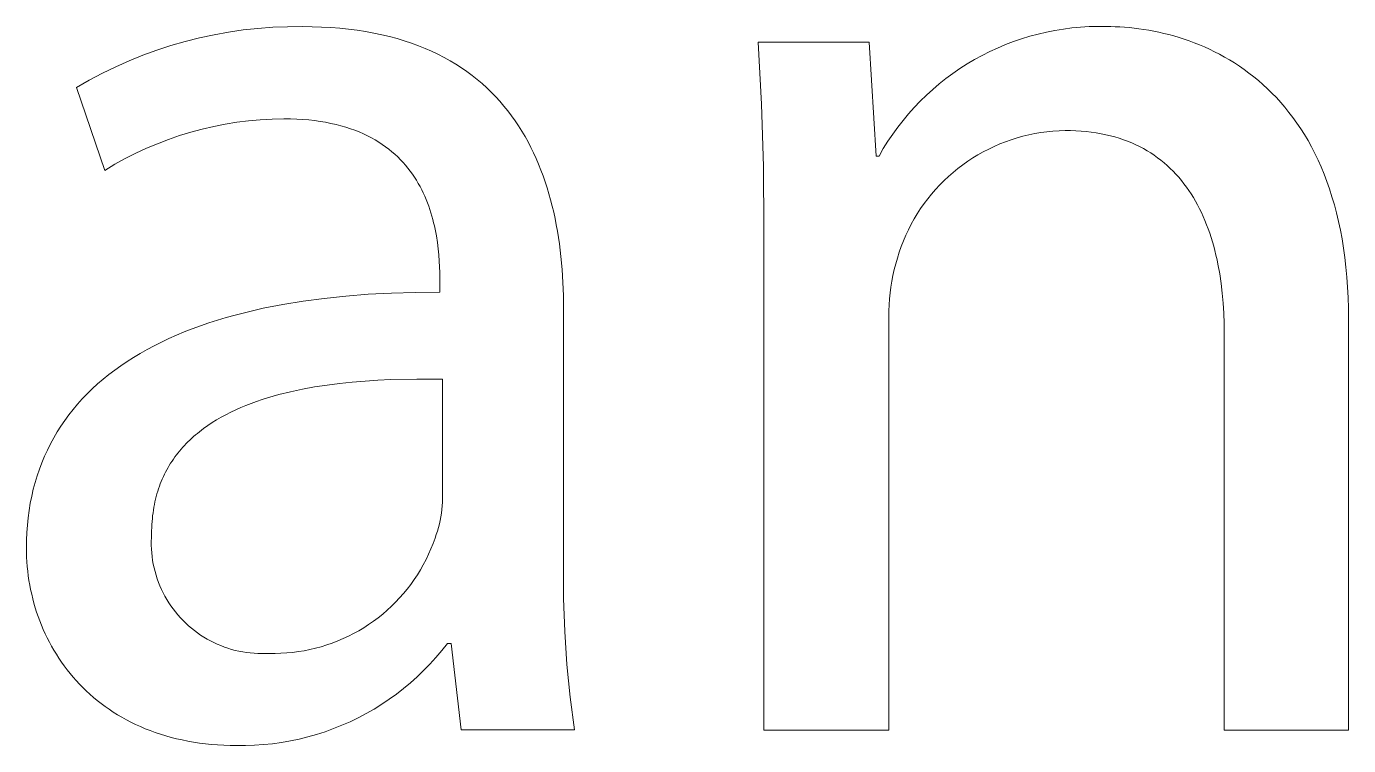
# Model space of a CAD drawing. Header units: millimetres. Extents: x 1287 to 5317, y -239 to 2577.
# Drawn here: x 4541.58 to 4579.14, y -172.04 to -151.62 of the extents above; entities that cross this region are included whole.
import ezdxf

# ---------------------------------------------------------------- set-up
doc = ezdxf.new("R2010")
doc.units = ezdxf.units.MM
doc.header["$MEASUREMENT"] = 0
doc.layers.add('Domyślny', color=7, linetype='Continuous', true_color=0x000000)

msp = doc.modelspace()

# ---------------------------------------------------------------- linework, layer by layer
at = {"layer": 'Domyślny', "color": 18, "lineweight": 15, "true_color": 0x000000}
for p, q in [((4547.326, -151.78), (4547.743, -151.72)), ((4547.743, -151.72), (4548.161, -151.675)), ((4548.161, -151.675), (4548.58, -151.644)), ((4548.58, -151.644), (4549.001, -151.628)), ((4549.001, -151.628), (4549.421, -151.626)), ((4549.421, -151.626), (4549.697, -151.629)), ((4549.697, -151.629), (4549.967, -151.638)), ((4549.967, -151.638), (4550.23, -151.653)), ((4550.23, -151.653), (4550.486, -151.673)), ((4550.486, -151.673), (4550.737, -151.699)), ((4550.737, -151.699), (4550.981, -151.73)), ((4550.981, -151.73), (4551.219, -151.767)), ((4570.562, -151.781), (4570.802, -151.733)), ((4570.802, -151.733), (4571.043, -151.694)), ((4571.043, -151.694), (4571.285, -151.663)), ((4571.285, -151.663), (4571.527, -151.641)), ((4571.527, -151.641), (4571.771, -151.626)), ((4571.771, -151.626), (4572.015, -151.62)), ((4572.015, -151.62), (4572.259, -151.622)), ((4572.259, -151.622), (4572.386, -151.624)), ((4572.386, -151.624), (4572.516, -151.627)), ((4572.516, -151.627), (4572.648, -151.633)), ((4572.648, -151.633), (4572.781, -151.642)), ((4572.781, -151.642), (4572.916, -151.654)), ((4572.916, -151.654), (4573.052, -151.668)), ((4573.052, -151.668), (4573.19, -151.685)), ((4573.19, -151.685), (4573.329, -151.705)), ((4573.329, -151.705), (4573.47, -151.728)), ((4573.47, -151.728), (4573.611, -151.754)), ((4545.689, -152.161), (4546.093, -152.045)), ((4546.093, -152.045), (4546.501, -151.942)), ((4546.501, -151.942), (4546.912, -151.854)), ((4546.912, -151.854), (4547.326, -151.78)), ((4551.219, -151.767), (4551.451, -151.809)), ((4551.451, -151.809), (4551.677, -151.857)), ((4551.677, -151.857), (4551.897, -151.909)), ((4551.897, -151.909), (4552.111, -151.966)), ((4552.111, -151.966), (4552.319, -152.029)), ((4552.319, -152.029), (4552.521, -152.096)), ((4552.521, -152.096), (4552.718, -152.168)), ((4562.466, -153.831), (4562.368, -152.065)), ((4562.368, -152.065), (4565.522, -152.065)), ((4565.522, -152.065), (4565.723, -155.3)), ((4569.397, -152.137), (4569.625, -152.05)), ((4569.625, -152.05), (4569.856, -151.971)), ((4569.856, -151.971), (4570.089, -151.899)), ((4570.089, -151.899), (4570.325, -151.836)), ((4570.325, -151.836), (4570.562, -151.781)), ((4573.611, -151.754), (4573.753, -151.784)), ((4573.753, -151.784), (4573.896, -151.816)), ((4573.896, -151.816), (4574.04, -151.852)), ((4574.04, -151.852), (4574.184, -151.891)), ((4574.184, -151.891), (4574.328, -151.934)), ((4574.328, -151.934), (4574.473, -151.98)), ((4574.473, -151.98), (4574.617, -152.03)), ((4574.617, -152.03), (4574.762, -152.084)), ((4574.762, -152.084), (4574.907, -152.142)), ((4544.504, -152.594), (4544.894, -152.436)), ((4544.894, -152.436), (4545.289, -152.292)), ((4545.289, -152.292), (4545.689, -152.161)), ((4552.718, -152.168), (4552.909, -152.244)), ((4552.909, -152.244), (4553.095, -152.325)), ((4553.095, -152.325), (4553.275, -152.41)), ((4553.275, -152.41), (4553.449, -152.5)), ((4568.519, -152.561), (4568.733, -152.444)), ((4568.733, -152.444), (4568.951, -152.334)), ((4568.951, -152.334), (4569.172, -152.232)), ((4569.172, -152.232), (4569.397, -152.137)), ((4574.907, -152.142), (4575.051, -152.203)), ((4575.051, -152.203), (4575.195, -152.268)), ((4575.195, -152.268), (4575.338, -152.338)), ((4575.338, -152.338), (4575.481, -152.411)), ((4575.481, -152.411), (4575.623, -152.489)), ((4575.623, -152.489), (4575.764, -152.57)), ((4543.742, -152.95), (4544.12, -152.765)), ((4544.12, -152.765), (4544.504, -152.594)), ((4553.449, -152.5), (4553.619, -152.594)), ((4553.619, -152.594), (4553.783, -152.692)), ((4553.783, -152.692), (4553.942, -152.794)), ((4553.942, -152.794), (4554.096, -152.9)), ((4567.902, -152.955), (4568.103, -152.817)), ((4568.103, -152.817), (4568.309, -152.686)), ((4568.309, -152.686), (4568.519, -152.561)), ((4575.764, -152.57), (4575.904, -152.657)), ((4575.904, -152.657), (4576.042, -152.747)), ((4576.042, -152.747), (4576.18, -152.842)), ((4576.18, -152.842), (4576.315, -152.942)), ((4543.006, -153.358), (4543.37, -153.147)), ((4543.37, -153.147), (4543.742, -152.95)), ((4554.096, -152.9), (4554.244, -153.01)), ((4554.244, -153.01), (4554.388, -153.124)), ((4554.388, -153.124), (4554.527, -153.241)), ((4554.527, -153.241), (4554.661, -153.362)), ((4567.515, -153.252), (4567.706, -153.1)), ((4567.706, -153.1), (4567.902, -152.955)), ((4576.315, -152.942), (4576.45, -153.047)), ((4576.45, -153.047), (4576.582, -153.156)), ((4576.582, -153.156), (4576.713, -153.27)), ((4543.811, -155.706), (4543.006, -153.358)), ((4554.661, -153.362), (4554.79, -153.486)), ((4554.79, -153.486), (4554.914, -153.614)), ((4554.914, -153.614), (4555.034, -153.745)), ((4566.974, -153.745), (4567.149, -153.574)), ((4567.149, -153.574), (4567.329, -153.41)), ((4567.329, -153.41), (4567.515, -153.252)), ((4576.713, -153.27), (4576.842, -153.389)), ((4576.842, -153.389), (4576.968, -153.512)), ((4576.968, -153.512), (4577.093, -153.641)), ((4555.034, -153.745), (4555.149, -153.879)), ((4555.149, -153.879), (4555.26, -154.016)), ((4562.52, -155.598), (4562.466, -153.831)), ((4566.642, -154.103), (4566.805, -153.921)), ((4566.805, -153.921), (4566.974, -153.745)), ((4577.093, -153.641), (4577.215, -153.775)), ((4577.215, -153.775), (4577.334, -153.914)), ((4577.334, -153.914), (4577.451, -154.059)), ((4547.562, -154.342), (4547.232, -154.395)), ((4547.895, -154.3), (4547.562, -154.342)), ((4548.228, -154.269), (4547.895, -154.3)), ((4548.563, -154.251), (4548.228, -154.269)), ((4548.898, -154.243), (4548.563, -154.251)), ((4549.082, -154.245), (4548.898, -154.243)), ((4549.261, -154.252), (4549.082, -154.245)), ((4549.435, -154.262), (4549.261, -154.252)), ((4549.604, -154.276), (4549.435, -154.262)), ((4549.769, -154.295), (4549.604, -154.276)), ((4549.928, -154.317), (4549.769, -154.295)), ((4550.083, -154.342), (4549.928, -154.317)), ((4550.232, -154.372), (4550.083, -154.342)), ((4550.378, -154.404), (4550.232, -154.372)), ((4555.26, -154.016), (4555.366, -154.156)), ((4555.366, -154.156), (4555.468, -154.299)), ((4555.468, -154.299), (4555.566, -154.445)), ((4566.336, -154.482), (4566.486, -154.29)), ((4566.486, -154.29), (4566.642, -154.103)), ((4577.451, -154.059), (4577.565, -154.209)), ((4577.565, -154.209), (4577.677, -154.364)), ((4577.677, -154.364), (4577.785, -154.525)), ((4545.933, -154.72), (4545.616, -154.829)), ((4546.253, -154.622), (4545.933, -154.72)), ((4546.577, -154.535), (4546.253, -154.622)), ((4546.903, -154.459), (4546.577, -154.535)), ((4547.232, -154.395), (4546.903, -154.459)), ((4550.518, -154.441), (4550.378, -154.404)), ((4550.655, -154.48), (4550.518, -154.441)), ((4550.787, -154.523), (4550.655, -154.48)), ((4550.914, -154.569), (4550.787, -154.523)), ((4551.037, -154.617), (4550.914, -154.569)), ((4551.156, -154.669), (4551.037, -154.617)), ((4551.271, -154.724), (4551.156, -154.669)), ((4551.382, -154.781), (4551.271, -154.724)), ((4555.566, -154.445), (4555.659, -154.593)), ((4555.659, -154.593), (4555.749, -154.744)), ((4555.749, -154.744), (4555.834, -154.898)), ((4566.056, -154.882), (4566.193, -154.68)), ((4566.193, -154.68), (4566.336, -154.482)), ((4569.893, -154.737), (4569.726, -154.783)), ((4570.061, -154.696), (4569.893, -154.737)), ((4570.231, -154.661), (4570.061, -154.696)), ((4570.401, -154.632), (4570.231, -154.661)), ((4570.573, -154.609), (4570.401, -154.632)), ((4570.745, -154.592), (4570.573, -154.609)), ((4570.918, -154.58), (4570.745, -154.592)), ((4571.091, -154.575), (4570.918, -154.58)), ((4571.246, -154.577), (4571.091, -154.575)), ((4571.398, -154.582), (4571.246, -154.577)), ((4571.547, -154.592), (4571.398, -154.582)), ((4571.693, -154.605), (4571.547, -154.592)), ((4571.835, -154.622), (4571.693, -154.605)), ((4571.975, -154.642), (4571.835, -154.622)), ((4572.112, -154.666), (4571.975, -154.642)), ((4572.245, -154.693), (4572.112, -154.666)), ((4572.376, -154.724), (4572.245, -154.693)), ((4572.503, -154.759), (4572.376, -154.724)), ((4577.785, -154.525), (4577.89, -154.691)), ((4577.89, -154.691), (4577.992, -154.863)), ((4544.995, -155.08), (4544.691, -155.221)), ((4545.303, -154.949), (4544.995, -155.08)), ((4545.616, -154.829), (4545.303, -154.949)), ((4551.489, -154.841), (4551.382, -154.781)), ((4551.592, -154.903), (4551.489, -154.841)), ((4551.691, -154.968), (4551.592, -154.903)), ((4551.787, -155.035), (4551.691, -154.968)), ((4551.878, -155.105), (4551.787, -155.035)), ((4551.966, -155.176), (4551.878, -155.105)), ((4555.834, -154.898), (4555.915, -155.054)), ((4555.915, -155.054), (4555.992, -155.212)), ((4565.804, -155.3), (4565.926, -155.089)), ((4565.926, -155.089), (4566.056, -154.882)), ((4568.921, -155.1), (4568.767, -155.18)), ((4569.077, -155.026), (4568.921, -155.1)), ((4569.236, -154.957), (4569.077, -155.026)), ((4569.397, -154.894), (4569.236, -154.957)), ((4569.561, -154.836), (4569.397, -154.894)), ((4569.726, -154.783), (4569.561, -154.836)), ((4572.628, -154.796), (4572.503, -154.759)), ((4572.75, -154.837), (4572.628, -154.796)), ((4572.868, -154.881), (4572.75, -154.837)), ((4572.984, -154.929), (4572.868, -154.881)), ((4573.098, -154.979), (4572.984, -154.929)), ((4573.208, -155.033), (4573.098, -154.979)), ((4573.315, -155.09), (4573.208, -155.033)), ((4573.42, -155.15), (4573.315, -155.09)), ((4577.992, -154.863), (4578.09, -155.041)), ((4578.09, -155.041), (4578.185, -155.225)), ((4544.392, -155.373), (4544.099, -155.534)), ((4544.691, -155.221), (4544.392, -155.373)), ((4552.051, -155.25), (4551.966, -155.176)), ((4552.132, -155.325), (4552.051, -155.25)), ((4552.209, -155.403), (4552.132, -155.325)), ((4552.283, -155.482), (4552.209, -155.403)), ((4552.354, -155.563), (4552.283, -155.482)), ((4555.992, -155.212), (4556.066, -155.372)), ((4556.066, -155.372), (4556.135, -155.534)), ((4565.723, -155.3), (4565.804, -155.3)), ((4568.323, -155.45), (4568.182, -155.55)), ((4568.468, -155.355), (4568.323, -155.45)), ((4568.616, -155.265), (4568.468, -155.355)), ((4568.767, -155.18), (4568.616, -155.265)), ((4573.522, -155.212), (4573.42, -155.15)), ((4573.621, -155.278), (4573.522, -155.212)), ((4573.718, -155.347), (4573.621, -155.278)), ((4573.811, -155.418), (4573.718, -155.347)), ((4573.902, -155.492), (4573.811, -155.418)), ((4573.991, -155.569), (4573.902, -155.492)), ((4578.185, -155.225), (4578.276, -155.415)), ((4578.276, -155.415), (4578.364, -155.61)), ((4544.099, -155.534), (4543.811, -155.706)), ((4552.422, -155.645), (4552.354, -155.563)), ((4552.487, -155.729), (4552.422, -155.645)), ((4552.548, -155.814), (4552.487, -155.729)), ((4552.607, -155.901), (4552.548, -155.814)), ((4556.135, -155.534), (4556.201, -155.699)), ((4556.201, -155.699), (4556.263, -155.865)), ((4556.263, -155.865), (4556.322, -156.033)), ((4562.529, -157.366), (4562.52, -155.598)), ((4567.91, -155.765), (4567.78, -155.879)), ((4568.044, -155.655), (4567.91, -155.765)), ((4568.182, -155.55), (4568.044, -155.655)), ((4574.077, -155.649), (4573.991, -155.569)), ((4574.16, -155.731), (4574.077, -155.649)), ((4574.241, -155.816), (4574.16, -155.731)), ((4574.319, -155.903), (4574.241, -155.816)), ((4578.364, -155.61), (4578.447, -155.812)), ((4578.447, -155.812), (4578.527, -156.02)), ((4552.663, -155.988), (4552.607, -155.901)), ((4552.715, -156.077), (4552.663, -155.988)), ((4552.765, -156.167), (4552.715, -156.077)), ((4552.813, -156.258), (4552.765, -156.167)), ((4556.322, -156.033), (4556.377, -156.203)), ((4556.377, -156.203), (4556.428, -156.375)), ((4567.413, -156.247), (4567.3, -156.378)), ((4567.531, -156.12), (4567.413, -156.247)), ((4567.653, -155.997), (4567.531, -156.12)), ((4567.78, -155.879), (4567.653, -155.997)), ((4574.394, -155.993), (4574.319, -155.903)), ((4574.467, -156.086), (4574.394, -155.993)), ((4574.538, -156.18), (4574.467, -156.086)), ((4574.606, -156.278), (4574.538, -156.18)), ((4578.527, -156.02), (4578.602, -156.234)), ((4578.602, -156.234), (4578.673, -156.454)), ((4552.857, -156.349), (4552.813, -156.258)), ((4552.899, -156.441), (4552.857, -156.349)), ((4552.939, -156.534), (4552.899, -156.441)), ((4552.976, -156.627), (4552.939, -156.534)), ((4556.428, -156.375), (4556.476, -156.548)), ((4556.476, -156.548), (4556.521, -156.722)), ((4567.191, -156.513), (4567.087, -156.651)), ((4567.3, -156.378), (4567.191, -156.513)), ((4574.672, -156.377), (4574.606, -156.278)), ((4574.735, -156.479), (4574.672, -156.377)), ((4574.795, -156.583), (4574.735, -156.479)), ((4574.854, -156.689), (4574.795, -156.583)), ((4578.673, -156.454), (4578.74, -156.681)), ((4553.011, -156.721), (4552.976, -156.627)), ((4553.044, -156.815), (4553.011, -156.721)), ((4553.074, -156.909), (4553.044, -156.815)), ((4553.102, -157.003), (4553.074, -156.909)), ((4556.521, -156.722), (4556.563, -156.898)), ((4556.563, -156.898), (4556.601, -157.075)), ((4566.893, -156.938), (4566.803, -157.086)), ((4566.987, -156.793), (4566.893, -156.938)), ((4567.087, -156.651), (4566.987, -156.793)), ((4574.91, -156.797), (4574.854, -156.689)), ((4574.964, -156.907), (4574.91, -156.797)), ((4575.015, -157.02), (4574.964, -156.907)), ((4578.74, -156.681), (4578.801, -156.914)), ((4578.801, -156.914), (4578.859, -157.154)), ((4553.128, -157.098), (4553.102, -157.003)), ((4553.152, -157.192), (4553.128, -157.098)), ((4553.175, -157.286), (4553.152, -157.192)), ((4553.195, -157.38), (4553.175, -157.286)), ((4556.601, -157.075), (4556.636, -157.253)), ((4556.636, -157.253), (4556.668, -157.432)), ((4562.529, -171.606), (4562.529, -157.366)), ((4566.719, -157.238), (4566.64, -157.392)), ((4566.803, -157.086), (4566.719, -157.238)), ((4575.064, -157.134), (4575.015, -157.02)), ((4575.111, -157.25), (4575.064, -157.134)), ((4575.156, -157.368), (4575.111, -157.25)), ((4575.198, -157.488), (4575.156, -157.368)), ((4578.859, -157.154), (4578.911, -157.401)), ((4553.231, -157.566), (4553.195, -157.38)), ((4553.259, -157.751), (4553.231, -157.566)), ((4553.282, -157.932), (4553.259, -157.751)), ((4556.668, -157.432), (4556.724, -157.792)), ((4566.498, -157.708), (4566.436, -157.869)), ((4566.567, -157.549), (4566.498, -157.708)), ((4566.64, -157.392), (4566.567, -157.549)), ((4575.238, -157.61), (4575.198, -157.488)), ((4575.276, -157.733), (4575.238, -157.61)), ((4575.312, -157.858), (4575.276, -157.733)), ((4578.911, -157.401), (4578.959, -157.654)), ((4578.959, -157.654), (4579.001, -157.914)), ((4553.3, -158.109), (4553.282, -157.932)), ((4553.312, -158.282), (4553.3, -158.109)), ((4556.724, -157.792), (4556.768, -158.156)), ((4566.379, -158.033), (4566.327, -158.198)), ((4566.436, -157.869), (4566.379, -158.033)), ((4575.346, -157.985), (4575.312, -157.858)), ((4575.377, -158.113), (4575.346, -157.985)), ((4575.407, -158.243), (4575.377, -158.113)), ((4579.001, -157.914), (4579.038, -158.18)), ((4553.321, -158.45), (4553.312, -158.282)), ((4553.325, -158.611), (4553.321, -158.45)), ((4556.768, -158.156), (4556.802, -158.522)), ((4566.279, -158.36), (4566.236, -158.524)), ((4566.327, -158.198), (4566.279, -158.36)), ((4575.434, -158.375), (4575.407, -158.243)), ((4575.483, -158.642), (4575.434, -158.375)), ((4579.038, -158.18), (4579.07, -158.454)), ((4579.07, -158.454), (4579.096, -158.735)), ((4553.327, -158.766), (4553.325, -158.611)), ((4553.327, -159.169), (4553.327, -158.766)), ((4556.802, -158.522), (4556.825, -158.889)), ((4566.166, -158.854), (4566.139, -159.021)), ((4566.198, -158.688), (4566.166, -158.854)), ((4566.236, -158.524), (4566.198, -158.688)), ((4575.524, -158.915), (4575.483, -158.642)), ((4579.096, -158.735), (4579.117, -159.023)), ((4550.656, -159.276), (4551.294, -159.226)), ((4551.294, -159.226), (4551.952, -159.192)), ((4551.952, -159.192), (4552.629, -159.173)), ((4552.629, -159.173), (4553.327, -159.169)), ((4556.825, -158.889), (4556.838, -159.257)), ((4566.117, -159.188), (4566.101, -159.356)), ((4566.139, -159.021), (4566.117, -159.188)), ((4575.557, -159.192), (4575.524, -158.915)), ((4575.582, -159.475), (4575.557, -159.192)), ((4579.117, -159.023), (4579.132, -159.318)), ((4547.775, -159.748), (4548.31, -159.624)), ((4548.31, -159.624), (4548.866, -159.515)), ((4548.866, -159.515), (4549.442, -159.42)), ((4549.442, -159.42), (4550.039, -159.341)), ((4550.039, -159.341), (4550.656, -159.276)), ((4556.838, -159.257), (4556.843, -159.625)), ((4556.843, -159.625), (4556.843, -166.926)), ((4566.091, -159.525), (4566.085, -159.694)), ((4566.101, -159.356), (4566.091, -159.525)), ((4575.6, -159.761), (4575.582, -159.475)), ((4579.132, -159.318), (4579.141, -159.62)), ((4579.141, -159.62), (4579.144, -159.93)), ((4546.768, -160.039), (4547.012, -159.961)), ((4547.012, -159.961), (4547.261, -159.886)), ((4547.261, -159.886), (4547.515, -159.815)), ((4547.515, -159.815), (4547.775, -159.748)), ((4566.085, -159.694), (4566.085, -159.863)), ((4566.085, -159.863), (4566.085, -171.606)), ((4575.611, -160.052), (4575.6, -159.761)), ((4579.144, -159.93), (4579.144, -171.606)), ((4545.846, -160.388), (4546.069, -160.295)), ((4546.069, -160.295), (4546.296, -160.206)), ((4546.296, -160.206), (4546.53, -160.121)), ((4546.53, -160.121), (4546.768, -160.039)), ((4575.614, -160.346), (4575.611, -160.052)), ((4575.614, -171.606), (4575.614, -160.346)), ((4545.011, -160.793), (4545.212, -160.687)), ((4545.212, -160.687), (4545.418, -160.584)), ((4545.418, -160.584), (4545.629, -160.484)), ((4545.629, -160.484), (4545.846, -160.388)), ((4544.443, -161.135), (4544.627, -161.017)), ((4544.627, -161.017), (4544.816, -160.904)), ((4544.816, -160.904), (4545.011, -160.793)), ((4543.762, -161.638), (4543.924, -161.507)), ((4543.924, -161.507), (4544.091, -161.379)), ((4544.091, -161.379), (4544.264, -161.255)), ((4544.264, -161.255), (4544.443, -161.135)), ((4543.455, -161.91), (4543.606, -161.772)), ((4543.606, -161.772), (4543.762, -161.638)), ((4549.771, -161.858), (4549.426, -161.921)), ((4550.123, -161.804), (4549.771, -161.858)), ((4550.479, -161.758), (4550.123, -161.804)), ((4550.84, -161.719), (4550.479, -161.758)), ((4551.204, -161.689), (4550.84, -161.719)), ((4551.57, -161.665), (4551.204, -161.689)), ((4551.938, -161.648), (4551.57, -161.665)), ((4552.675, -161.633), (4551.938, -161.648)), ((4553.407, -161.638), (4552.675, -161.633)), ((4553.407, -165.02), (4553.407, -161.638)), ((4543.038, -162.344), (4543.171, -162.196)), ((4543.171, -162.196), (4543.31, -162.051)), ((4543.31, -162.051), (4543.455, -161.91)), ((4548.276, -162.217), (4548.121, -162.27)), ((4548.434, -162.167), (4548.276, -162.217)), ((4548.594, -162.12), (4548.434, -162.167)), ((4548.756, -162.075), (4548.594, -162.12)), ((4549.087, -161.993), (4548.756, -162.075)), ((4549.426, -161.921), (4549.087, -161.993)), ((4542.788, -162.65), (4542.91, -162.495)), ((4542.91, -162.495), (4543.038, -162.344)), ((4547.387, -162.574), (4547.25, -162.644)), ((4547.528, -162.508), (4547.387, -162.574)), ((4547.672, -162.444), (4547.528, -162.508)), ((4547.819, -162.383), (4547.672, -162.444)), ((4547.969, -162.325), (4547.819, -162.383)), ((4548.121, -162.27), (4547.969, -162.325)), ((4542.457, -163.134), (4542.561, -162.969)), ((4542.561, -162.969), (4542.672, -162.808)), ((4542.672, -162.808), (4542.788, -162.65)), ((4546.733, -162.954), (4546.613, -163.039)), ((4546.857, -162.871), (4546.733, -162.954)), ((4546.984, -162.792), (4546.857, -162.871)), ((4547.115, -162.717), (4546.984, -162.792)), ((4547.25, -162.644), (4547.115, -162.717)), ((4542.265, -163.473), (4542.358, -163.302)), ((4542.358, -163.302), (4542.457, -163.134)), ((4546.224, -163.365), (4546.172, -163.415)), ((4546.276, -163.316), (4546.224, -163.365)), ((4546.33, -163.267), (4546.276, -163.316)), ((4546.384, -163.22), (4546.33, -163.267)), ((4546.44, -163.174), (4546.384, -163.22)), ((4546.497, -163.128), (4546.44, -163.174)), ((4546.613, -163.039), (4546.497, -163.128)), ((4542.096, -163.825), (4542.178, -163.648)), ((4542.178, -163.648), (4542.265, -163.473)), ((4545.886, -163.733), (4545.843, -163.789)), ((4545.931, -163.678), (4545.886, -163.733)), ((4545.977, -163.623), (4545.931, -163.678)), ((4546.024, -163.57), (4545.977, -163.623)), ((4546.072, -163.517), (4546.024, -163.57)), ((4546.122, -163.465), (4546.072, -163.517)), ((4546.172, -163.415), (4546.122, -163.465)), ((4541.951, -164.191), (4542.021, -164.007)), ((4542.021, -164.007), (4542.096, -163.825)), ((4545.642, -164.085), (4545.606, -164.146)), ((4545.68, -164.024), (4545.642, -164.085)), ((4545.719, -163.964), (4545.68, -164.024)), ((4545.759, -163.905), (4545.719, -163.964)), ((4545.8, -163.846), (4545.759, -163.905)), ((4545.843, -163.789), (4545.8, -163.846)), ((4541.83, -164.569), (4541.888, -164.378)), ((4541.888, -164.378), (4541.951, -164.191)), ((4545.443, -164.471), (4545.414, -164.539)), ((4545.473, -164.404), (4545.443, -164.471)), ((4545.504, -164.338), (4545.473, -164.404)), ((4545.537, -164.273), (4545.504, -164.338)), ((4545.571, -164.209), (4545.537, -164.273)), ((4545.606, -164.146), (4545.571, -164.209)), ((4541.733, -164.96), (4541.779, -164.763)), ((4541.779, -164.763), (4541.83, -164.569)), ((4545.313, -164.82), (4545.291, -164.893)), ((4545.336, -164.748), (4545.313, -164.82)), ((4545.361, -164.677), (4545.336, -164.748)), ((4545.387, -164.607), (4545.361, -164.677)), ((4545.414, -164.539), (4545.387, -164.607)), ((4541.66, -165.364), (4541.694, -165.161)), ((4541.694, -165.161), (4541.733, -164.96)), ((4545.218, -165.195), (4545.203, -165.273)), ((4545.234, -165.118), (4545.218, -165.195)), ((4545.252, -165.042), (4545.234, -165.118)), ((4545.271, -164.967), (4545.252, -165.042)), ((4545.291, -164.893), (4545.271, -164.967)), ((4553.388, -165.334), (4553.398, -165.23)), ((4553.398, -165.23), (4553.404, -165.125)), ((4553.404, -165.125), (4553.407, -165.02)), ((4541.611, -165.781), (4541.633, -165.571)), ((4541.633, -165.571), (4541.66, -165.364)), ((4545.16, -165.597), (4545.153, -165.681)), ((4545.168, -165.515), (4545.16, -165.597)), ((4545.179, -165.433), (4545.168, -165.515)), ((4545.19, -165.353), (4545.179, -165.433)), ((4545.203, -165.273), (4545.19, -165.353)), ((4553.339, -165.645), (4553.359, -165.542)), ((4553.359, -165.542), (4553.375, -165.438)), ((4553.375, -165.438), (4553.388, -165.334)), ((4541.587, -166.21), (4541.596, -165.994)), ((4541.596, -165.994), (4541.611, -165.781)), ((4545.141, -165.938), (4545.14, -166.027)), ((4545.143, -165.851), (4545.141, -165.938)), ((4545.147, -165.766), (4545.143, -165.851)), ((4545.153, -165.681), (4545.147, -165.766)), ((4553.228, -166.049), (4553.261, -165.949)), ((4553.261, -165.949), (4553.29, -165.848)), ((4553.29, -165.848), (4553.316, -165.747)), ((4553.316, -165.747), (4553.339, -165.645)), ((4541.584, -166.429), (4541.587, -166.21)), ((4545.133, -166.134), (4545.13, -166.243)), ((4545.13, -166.243), (4545.13, -166.351)), ((4545.13, -166.351), (4545.134, -166.459)), ((4545.14, -166.027), (4545.133, -166.134)), ((4553.074, -166.457), (4553.136, -166.303)), ((4553.136, -166.303), (4553.192, -166.147)), ((4553.192, -166.147), (4553.228, -166.049)), ((4541.585, -166.562), (4541.584, -166.429)), ((4541.589, -166.694), (4541.585, -166.562)), ((4541.597, -166.827), (4541.589, -166.694)), ((4545.134, -166.459), (4545.142, -166.566)), ((4545.142, -166.566), (4545.154, -166.674)), ((4545.154, -166.674), (4545.169, -166.781)), ((4552.858, -166.906), (4552.935, -166.759)), ((4552.935, -166.759), (4553.007, -166.609)), ((4553.007, -166.609), (4553.074, -166.457)), ((4541.607, -166.959), (4541.597, -166.827)), ((4541.621, -167.091), (4541.607, -166.959)), ((4541.637, -167.222), (4541.621, -167.091)), ((4545.169, -166.781), (4545.188, -166.887)), ((4545.188, -166.887), (4545.211, -166.993)), ((4545.211, -166.993), (4545.237, -167.098)), ((4545.237, -167.098), (4545.267, -167.202)), ((4552.689, -167.191), (4552.776, -167.05)), ((4552.776, -167.05), (4552.858, -166.906)), ((4556.843, -166.926), (4556.844, -167.863)), ((4541.656, -167.353), (4541.637, -167.222)), ((4541.678, -167.483), (4541.656, -167.353)), ((4541.703, -167.613), (4541.678, -167.483)), ((4545.267, -167.202), (4545.3, -167.305)), ((4545.3, -167.305), (4545.337, -167.406)), ((4545.337, -167.406), (4545.377, -167.506)), ((4545.377, -167.506), (4545.421, -167.605)), ((4552.399, -167.596), (4552.5, -167.464)), ((4552.5, -167.464), (4552.597, -167.329)), ((4552.597, -167.329), (4552.689, -167.191)), ((4541.732, -167.742), (4541.703, -167.613)), ((4541.763, -167.871), (4541.732, -167.742)), ((4541.797, -167.998), (4541.763, -167.871)), ((4545.421, -167.605), (4545.468, -167.703)), ((4545.468, -167.703), (4545.519, -167.798)), ((4545.519, -167.798), (4545.572, -167.892)), ((4545.572, -167.892), (4545.629, -167.984)), ((4552.07, -167.969), (4552.184, -167.848)), ((4552.184, -167.848), (4552.294, -167.724)), ((4552.294, -167.724), (4552.399, -167.596)), ((4556.844, -167.863), (4556.876, -168.799)), ((4541.833, -168.125), (4541.797, -167.998)), ((4541.873, -168.251), (4541.833, -168.125)), ((4541.916, -168.376), (4541.873, -168.251)), ((4545.629, -167.984), (4545.689, -168.074)), ((4545.689, -168.074), (4545.752, -168.162)), ((4545.752, -168.162), (4545.818, -168.247)), ((4545.818, -168.247), (4545.887, -168.33)), ((4551.704, -168.306), (4551.83, -168.198)), ((4551.83, -168.198), (4551.952, -168.085)), ((4551.952, -168.085), (4552.07, -167.969)), ((4541.962, -168.5), (4541.916, -168.376)), ((4542.01, -168.623), (4541.962, -168.5)), ((4542.062, -168.745), (4542.01, -168.623)), ((4545.887, -168.33), (4545.959, -168.411)), ((4545.959, -168.411), (4546.033, -168.49)), ((4546.033, -168.49), (4546.11, -168.565)), ((4546.11, -168.565), (4546.19, -168.638)), ((4546.19, -168.638), (4546.272, -168.708)), ((4551.166, -168.694), (4551.305, -168.604)), ((4551.305, -168.604), (4551.441, -168.509)), ((4551.441, -168.509), (4551.574, -168.41)), ((4551.574, -168.41), (4551.704, -168.306)), ((4542.117, -168.866), (4542.062, -168.745)), ((4542.174, -168.985), (4542.117, -168.866)), ((4542.234, -169.103), (4542.174, -168.985)), ((4546.272, -168.708), (4546.357, -168.776)), ((4546.357, -168.776), (4546.444, -168.84)), ((4546.444, -168.84), (4546.533, -168.902)), ((4546.533, -168.902), (4546.624, -168.96)), ((4546.624, -168.96), (4546.716, -169.015)), ((4546.716, -169.015), (4546.811, -169.067)), ((4550.427, -169.069), (4550.58, -169.004)), ((4550.58, -169.004), (4550.73, -168.934)), ((4550.73, -168.934), (4550.878, -168.859)), ((4550.878, -168.859), (4551.023, -168.779)), ((4551.023, -168.779), (4551.166, -168.694)), ((4556.876, -168.799), (4556.937, -169.734)), ((4542.298, -169.22), (4542.234, -169.103)), ((4542.364, -169.335), (4542.298, -169.22)), ((4542.433, -169.449), (4542.364, -169.335)), ((4546.811, -169.067), (4546.908, -169.116)), ((4546.908, -169.116), (4547.006, -169.161)), ((4547.006, -169.161), (4547.106, -169.203)), ((4547.106, -169.203), (4547.207, -169.242)), ((4547.207, -169.242), (4547.309, -169.277)), ((4547.309, -169.277), (4547.412, -169.308)), ((4547.412, -169.308), (4547.517, -169.336)), ((4547.517, -169.336), (4547.622, -169.36)), ((4547.622, -169.36), (4547.728, -169.381)), ((4547.728, -169.381), (4547.835, -169.398)), ((4548.979, -169.409), (4549.144, -169.394)), ((4549.144, -169.394), (4549.309, -169.373)), ((4549.309, -169.373), (4549.473, -169.346)), ((4549.473, -169.346), (4549.635, -169.314)), ((4549.635, -169.314), (4549.797, -169.276)), ((4549.797, -169.276), (4549.957, -169.232)), ((4549.957, -169.232), (4550.116, -169.183)), ((4550.116, -169.183), (4550.272, -169.129)), ((4550.272, -169.129), (4550.427, -169.069)), ((4553.383, -169.341), (4553.218, -169.536)), ((4553.541, -169.14), (4553.383, -169.341)), ((4553.649, -169.14), (4553.541, -169.14)), ((4553.93, -171.596), (4553.649, -169.14)), ((4542.505, -169.561), (4542.433, -169.449)), ((4542.58, -169.671), (4542.505, -169.561)), ((4542.658, -169.78), (4542.58, -169.671)), ((4547.835, -169.398), (4547.942, -169.411)), ((4547.942, -169.411), (4548.05, -169.421)), ((4548.05, -169.421), (4548.158, -169.427)), ((4548.158, -169.427), (4548.266, -169.429)), ((4548.266, -169.429), (4548.374, -169.427)), ((4548.374, -169.427), (4548.482, -169.422)), ((4548.482, -169.422), (4548.648, -169.424)), ((4548.648, -169.424), (4548.814, -169.419)), ((4548.814, -169.419), (4548.979, -169.409)), ((4553.047, -169.726), (4552.868, -169.909)), ((4553.218, -169.536), (4553.047, -169.726)), ((4556.937, -169.734), (4557.029, -170.667)), ((4542.738, -169.887), (4542.658, -169.78)), ((4542.822, -169.992), (4542.738, -169.887)), ((4542.908, -170.095), (4542.822, -169.992)), ((4542.998, -170.197), (4542.908, -170.095)), ((4552.684, -170.086), (4552.493, -170.257)), ((4552.868, -169.909), (4552.684, -170.086)), ((4543.09, -170.296), (4542.998, -170.197)), ((4543.185, -170.393), (4543.09, -170.296)), ((4543.283, -170.488), (4543.185, -170.393)), ((4543.384, -170.581), (4543.283, -170.488)), ((4552.297, -170.42), (4552.095, -170.577)), ((4552.493, -170.257), (4552.297, -170.42)), ((4543.488, -170.672), (4543.384, -170.581)), ((4543.595, -170.76), (4543.488, -170.672)), ((4543.704, -170.846), (4543.595, -170.76)), ((4543.817, -170.93), (4543.704, -170.846)), ((4551.676, -170.869), (4551.458, -171.004)), ((4551.888, -170.727), (4551.676, -170.869)), ((4552.095, -170.577), (4551.888, -170.727)), ((4557.029, -170.667), (4557.151, -171.596)), ((4543.932, -171.011), (4543.817, -170.93)), ((4544.05, -171.089), (4543.932, -171.011)), ((4544.171, -171.165), (4544.05, -171.089)), ((4544.295, -171.238), (4544.171, -171.165)), ((4544.422, -171.308), (4544.295, -171.238)), ((4551.011, -171.251), (4550.781, -171.362)), ((4551.237, -171.131), (4551.011, -171.251)), ((4551.458, -171.004), (4551.237, -171.131)), ((4544.552, -171.376), (4544.422, -171.308)), ((4544.684, -171.44), (4544.552, -171.376)), ((4544.82, -171.502), (4544.684, -171.44)), ((4544.958, -171.561), (4544.82, -171.502)), ((4545.099, -171.616), (4544.958, -171.561)), ((4545.243, -171.669), (4545.099, -171.616)), ((4550.069, -171.647), (4549.826, -171.726)), ((4550.309, -171.56), (4550.069, -171.647)), ((4550.547, -171.465), (4550.309, -171.56)), ((4550.781, -171.362), (4550.547, -171.465)), ((4557.151, -171.596), (4553.93, -171.596)), ((4566.085, -171.606), (4562.529, -171.606)), ((4579.144, -171.606), (4575.614, -171.606)), ((4545.39, -171.718), (4545.243, -171.669)), ((4545.539, -171.764), (4545.39, -171.718)), ((4545.692, -171.807), (4545.539, -171.764)), ((4545.847, -171.846), (4545.692, -171.807)), ((4546.005, -171.882), (4545.847, -171.846)), ((4546.166, -171.914), (4546.005, -171.882)), ((4546.33, -171.943), (4546.166, -171.914)), ((4546.497, -171.968), (4546.33, -171.943)), ((4546.666, -171.989), (4546.497, -171.968)), ((4546.838, -172.007), (4546.666, -171.989)), ((4547.014, -172.021), (4546.838, -172.007)), ((4547.191, -172.031), (4547.014, -172.021)), ((4548.322, -172.014), (4548.067, -172.031)), ((4548.576, -171.988), (4548.322, -172.014)), ((4548.829, -171.953), (4548.576, -171.988)), ((4549.081, -171.909), (4548.829, -171.953)), ((4549.332, -171.857), (4549.081, -171.909)), ((4549.58, -171.795), (4549.332, -171.857)), ((4549.826, -171.726), (4549.58, -171.795)), ((4547.372, -172.037), (4547.191, -172.031)), ((4547.556, -172.039), (4547.372, -172.037)), ((4547.811, -172.04), (4547.556, -172.039)), ((4548.067, -172.031), (4547.811, -172.04))]:
    msp.add_line(p, q, dxfattribs=at)

doc.saveas('drawing.dxf')
